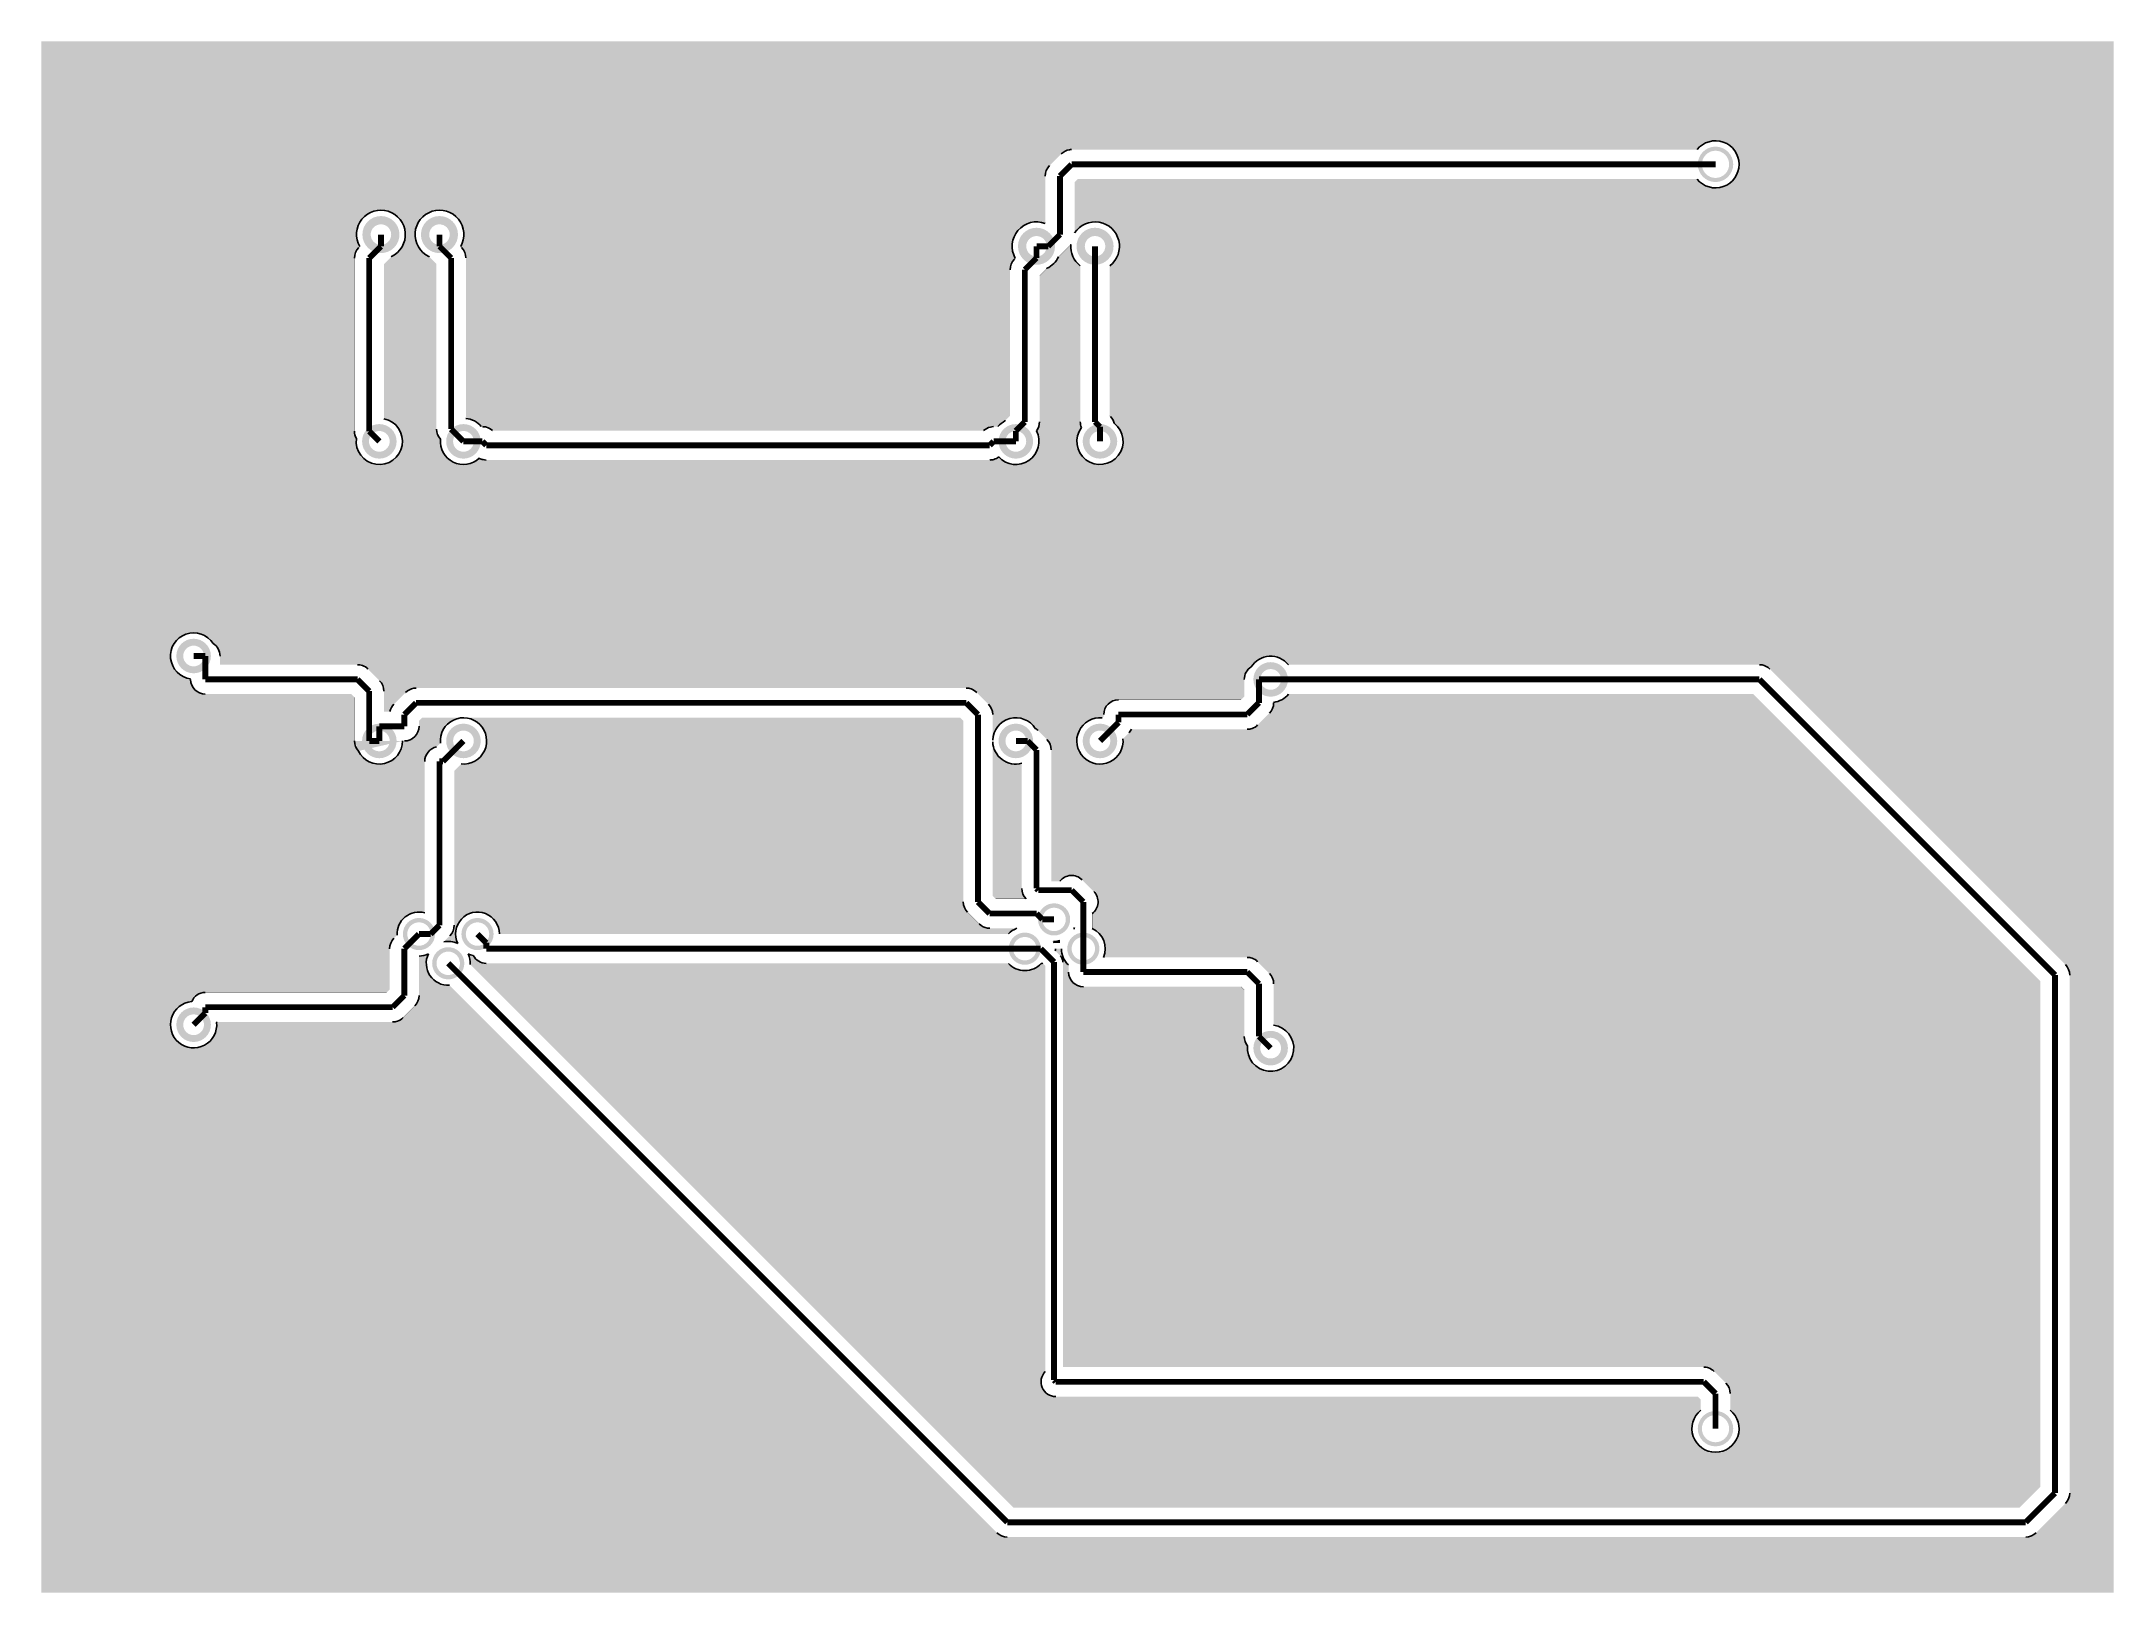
# Model space of a CAD drawing. Extents: x 0 to 3540, y 1280 to 3930.
import ezdxf

# ---------------------------------------------------------------- set-up
doc = ezdxf.new("R2010")
doc.units = 0
doc.layers.add('COPPER_BOTTOM', color=1, linetype='CONTINUOUS')

msp = doc.modelspace()

# ---------------------------------------------------------------- hatches: boundary and pattern name
at = {"layer": 'COPPER_BOTTOM'}
h = msp.add_hatch(color=1, dxfattribs=at)
h.paths.add_polyline_path([(3540, 3929.926496), (0.033976, 3929.926496), (0.033976, 1280), (3540, 1280)])
edge = h.paths.add_edge_path()
edge.add_line((1714.902323, 1657.531888), (1714.902323, 2350.817527))
edge.add_line((1714.902323, 2350.817527), (1710.614918, 2355.104903))
edge.add_arc((1707.071102, 2380), 25.146063, 271.808083, 278.101621, ccw=False)
edge.add_arc((1680, 2380), 37.525, 222.075936, 317.949812, ccw=False)
edge.add_line((1652.146793, 2354.853937), (760, 2354.853937))
edge.add_arc((760, 2380), 25.146063, 208.063102, 270, ccw=False)
edge.add_arc((745, 2405), 37.525, 244.5789, 258.954059, ccw=False)
edge.add_arc((695, 2355), 37.525, 357.075879, 25.4211, ccw=False)
edge.add_line((732.476141, 2353.085723), (890.772269, 2194.789594))
edge.add_line((890.772269, 2194.789594), (924.768846, 2160.793017))
edge.add_line((924.768846, 2160.793017), (1660.415801, 1425.146063))
edge.add_line((1660.415801, 1425.146063), (3379.58412, 1425.146063))
edge.add_line((3379.58412, 1425.146063), (3414.853937, 1460.41588))
edge.add_line((3414.853937, 1460.41588), (3414.853937, 2324.58412))
edge.add_line((3414.853937, 2324.58412), (2924.58412, 2814.853937))
edge.add_line((2924.58412, 2814.853937), (2130.529993, 2814.853937))
edge.add_arc((2100, 2840), 39.552559, 277.475773, 320.523385, ccw=False)
edge.add_line((2105.146063, 2800.783639), (2105.146063, 2800))
edge.add_arc((2080, 2800), 25.146063, 314.914743, 0, ccw=False)
edge.add_line((2097.754474, 2782.19261), (2077.80739, 2762.245526))
edge.add_arc((2060, 2780), 25.146063, 289.192917, 315.085257, ccw=False)
edge.add_arc((2059.99994, 2779.999979), 25.146063, 269.925912, 289.193063, ccw=False)
edge.add_line((2059.967424, 2754.853937), (1862.268322, 2754.853937))
edge.add_arc((1840, 2766.534961), 25.146063, 314.914743, 332.320389, ccw=False)
edge.add_line((1857.754474, 2748.72757), (1847.739464, 2738.712561))
edge.add_arc((1808.370551, 2734.905512), 39.552559, 84.476668, 5.523437, ccw=False)
edge.add_line((1812.177528, 2774.274432), (1814.853937, 2776.95084))
edge.add_line((1814.853937, 2776.95084), (1814.853937, 2780))
edge.add_arc((1840, 2780), 25.146063, 90, 180, ccw=False)
edge.add_line((1840, 2805.146063), (2049.58412, 2805.146063))
edge.add_line((2049.58412, 2805.146063), (2054.853937, 2810.41588))
edge.add_line((2054.853937, 2810.41588), (2054.853937, 2840))
edge.add_arc((2080, 2840), 25.146063, 121.937226, 180, ccw=False)
edge.add_arc((2100, 2840), 39.552559, 39.476615, 147.348582, ccw=False)
edge.add_line((2130.529993, 2865.146063), (2934.978861, 2865.146063))
edge.add_arc((2934.999952, 2840.000009), 25.146063, 79.604718, 90.048056, ccw=False)
edge.add_arc((2935, 2840), 25.146063, 44.914743, 79.604829, ccw=False)
edge.add_line((2952.80739, 2857.754474), (3457.754474, 2352.80739))
edge.add_arc((3440, 2335), 25.146063, 0, 45.085257, ccw=False)
edge.add_line((3465.146063, 2335), (3465.146063, 1450))
edge.add_arc((3440, 1450), 25.146063, 314.914743, 0, ccw=False)
edge.add_line((3457.754474, 1432.19261), (3407.80739, 1382.245526))
edge.add_arc((3390, 1400), 25.146063, 270, 315.085257, ccw=False)
edge.add_line((3390, 1374.853937), (1650.033633, 1374.853937))
edge.add_arc((1649.999983, 1399.999977), 25.146063, 225, 270.076672, ccw=False)
edge.add_line((1632.219031, 1382.219026), (924.768846, 2089.669211))
edge.add_line((924.768846, 2089.669211), (819.648463, 2194.789594))
edge.add_line((819.648463, 2194.789594), (819.648439, 2194.789618))
edge.add_line((819.648439, 2194.789618), (696.914202, 2317.523855))
edge.add_arc((695, 2355), 37.525, 154.5789, 272.924006, ccw=False)
edge.add_arc((645, 2405), 37.525, 270.22302, 295.4211, ccw=False)
edge.add_line((645.146063, 2367.475284), (645.146063, 2300))
edge.add_arc((620, 2300), 25.146063, 314.914743, 0, ccw=False)
edge.add_line((637.754474, 2282.19261), (617.80739, 2262.245526))
edge.add_arc((600, 2280), 25.146063, 289.192917, 315.085257, ccw=False)
edge.add_arc((599.99994, 2279.999979), 25.146063, 269.925912, 289.193063, ccw=False)
edge.add_line((599.967424, 2254.853937), (300.013242, 2254.853937))
edge.add_arc((280, 2270.07874), 25.146063, 320.32773, 322.738428, ccw=False)
edge.add_arc((260, 2250.07874), 39.552559, 94.763647, 5.726961, ccw=False)
edge.add_arc((280, 2280), 25.146063, 90, 157.816078, ccw=False)
edge.add_line((280, 2305.146063), (589.58412, 2305.146063))
edge.add_line((589.58412, 2305.146063), (594.853937, 2310.41588))
edge.add_line((594.853937, 2310.41588), (594.853937, 2379.952544))
edge.add_arc((619.999955, 2379.999995), 25.146063, 135, 180.108117, ccw=False)
edge.add_line((602.219004, 2397.780946), (607.523855, 2403.085798))
edge.add_arc((645, 2405), 37.525, 74.775809, 182.924006, ccw=False)
edge.add_line((654.853937, 2441.208087), (654.853937, 2700))
edge.add_arc((680, 2700), 25.146063, 101.046835, 180, ccw=False)
edge.add_line((675.181729, 2724.680129), (681.600135, 2731.098535))
edge.add_arc((720.969055, 2734.905512), 39.552559, 264.476563, 185.523332, ccw=False)
edge.add_line((717.162006, 2695.536599), (705.146063, 2683.520656))
edge.add_line((705.146063, 2683.520656), (705.146063, 2420))
edge.add_arc((680, 2420), 25.146063, 314.914743, 0, ccw=False)
edge.add_line((697.754474, 2402.19261), (687.28527, 2391.723406))
edge.add_arc((695, 2355), 37.525, 64.5789, 101.863985, ccw=False)
edge.add_arc((745, 2405), 37.525, 0.22302, 205.4211, ccw=False)
edge.add_line((782.524716, 2405.146063), (1652.146793, 2405.146063))
edge.add_arc((1680, 2380), 37.525, 111.748523, 137.924064, ccw=False)
edge.add_line((1666.095731, 2414.853937), (1620, 2414.853937))
edge.add_arc((1620, 2440), 25.146063, 261.60486, 270, ccw=False)
edge.add_arc((1619.999954, 2440.000007), 25.146063, 225, 261.604966, ccw=False)
edge.add_line((1602.219002, 2422.219055), (1582.218988, 2442.219069))
edge.add_arc((1599.99994, 2460.000021), 25.146063, 179.874427, 225, ccw=False)
edge.add_line((1574.853937, 2460.055133), (1574.853937, 2769.58412))
edge.add_line((1574.853937, 2769.58412), (1569.58412, 2774.853937))
edge.add_line((1569.58412, 2774.853937), (650.415801, 2774.853937))
edge.add_line((650.415801, 2774.853937), (645.146063, 2769.584199))
edge.add_line((645.146063, 2769.584199), (645.146063, 2760))
edge.add_arc((620, 2760), 25.146063, 270, 0, ccw=False)
edge.add_line((620, 2734.853937), (616.820833, 2734.853937))
edge.add_arc((577.268307, 2734.905512), 39.552559, 205.758616, 359.925289, ccw=False)
edge.add_arc((560, 2734.905512), 25.146063, 180, 223.122264, ccw=False)
edge.add_line((534.853937, 2734.905512), (534.853937, 2809.58412))
edge.add_line((534.853937, 2809.58412), (529.58412, 2814.853937))
edge.add_line((529.58412, 2814.853937), (280, 2814.853937))
edge.add_arc((280, 2840), 25.146063, 180, 270, ccw=False)
edge.add_line((254.853937, 2840), (254.853937, 2840.783639))
edge.add_arc((260, 2880), 39.552559, 32.651418, 262.524227, ccw=False)
edge.add_arc((280, 2880), 25.146063, 0, 58.062774, ccw=False)
edge.add_line((305.146063, 2880), (305.146063, 2865.146063))
edge.add_line((305.146063, 2865.146063), (539.967424, 2865.146063))
edge.add_arc((539.99994, 2840.000021), 25.146063, 70.806938, 90.074088, ccw=False)
edge.add_arc((540, 2840), 25.146063, 44.914743, 70.807083, ccw=False)
edge.add_line((557.80739, 2857.754474), (577.754474, 2837.80739))
edge.add_arc((560, 2820), 25.146063, 0, 45.085257, ccw=False)
edge.add_line((585.146063, 2820), (585.146063, 2785.146063))
edge.add_line((585.146063, 2785.146063), (595.386076, 2785.146063))
edge.add_arc((619.99994, 2779.999979), 25.146063, 135, 168.191123, ccw=False)
edge.add_line((602.218988, 2797.780931), (622.219002, 2817.780945))
edge.add_arc((639.999954, 2799.999993), 25.146063, 98.395034, 135, ccw=False)
edge.add_arc((640, 2800), 25.146063, 90, 98.39514, ccw=False)
edge.add_line((640, 2825.146063), (1579.967424, 2825.146063))
edge.add_arc((1579.99994, 2800.000021), 25.146063, 70.806938, 90.074088, ccw=False)
edge.add_arc((1580, 2800), 25.146063, 44.914743, 70.807083, ccw=False)
edge.add_line((1597.80739, 2817.754474), (1617.754474, 2797.80739))
edge.add_arc((1600, 2780), 25.146063, 0, 45.085257, ccw=False)
edge.add_line((1625.146063, 2780), (1625.146063, 2736.415112))
edge.add_arc((1664.669803, 2734.905512), 39.552559, 32.651207, 177.812665, ccw=False)
edge.add_arc((1684.669685, 2734.905512), 25.146063, 44.914743, 58.062246, ccw=False)
edge.add_line((1702.477075, 2752.659986), (1717.754474, 2737.382587))
edge.add_arc((1700, 2719.575197), 25.146063, 0, 45.085257, ccw=False)
edge.add_line((1725.146063, 2719.575197), (1725.146063, 2495.097677))
edge.add_line((1725.146063, 2495.097677), (1739.890607, 2495.097677))
edge.add_arc((1759.99994, 2480.000021), 25.146063, 45, 143.101563, ccw=False)
edge.add_line((1777.780891, 2497.780973), (1797.780905, 2477.780958))
edge.add_arc((1779.999954, 2460.000007), 25.146063, 306.898628, 45, ccw=False)
edge.add_line((1795.097677, 2439.890725), (1795.097677, 2414.353832))
edge.add_arc((1780, 2380), 37.525, 336.681559, 66.275674, ccw=False)
edge.add_line((1814.459921, 2365.146063), (2059.967424, 2365.146063))
edge.add_arc((2059.99994, 2340.000021), 25.146063, 70.806937, 90.074088, ccw=False)
edge.add_arc((2060, 2340), 25.146063, 44.914743, 70.807083, ccw=False)
edge.add_line((2077.80739, 2357.754474), (2097.754474, 2337.80739))
edge.add_arc((2080, 2320), 25.146063, 0, 45.085257, ccw=False)
edge.add_line((2105.146063, 2320), (2105.146063, 2249.295101))
edge.add_arc((2100, 2210.07874), 39.552559, 174.273106, 82.524227, ccw=False)
edge.add_arc((2079.99994, 2230.078761), 25.146063, 179.874427, 219.672469, ccw=False)
edge.add_line((2054.853937, 2230.133873), (2054.853937, 2309.58412))
edge.add_line((2054.853937, 2309.58412), (2049.58412, 2314.853937))
edge.add_line((2049.58412, 2314.853937), (1780, 2314.853937))
edge.add_arc((1780, 2340), 25.146063, 180, 270, ccw=False)
edge.add_line((1754.853937, 2340), (1754.853937, 2352.146793))
edge.add_arc((1780, 2380), 37.525, 180.076343, 227.924064, ccw=False)
edge.add_line((1742.475033, 2379.95), (1732.217116, 2379.95))
edge.add_arc((1707.071102, 2380), 25.146063, 351.898614, 359.886074, ccw=False)
edge.add_line((1731.966214, 2376.456287), (1740.655112, 2367.767448))
edge.add_arc((1730, 2357.07126), 15.097677, 0, 45.110226, ccw=False)
edge.add_line((1745.097677, 2357.07126), (1745.097677, 1665.146063))
edge.add_line((1745.097677, 1665.146063), (2839.967424, 1665.146063))
edge.add_arc((2839.99994, 1640.000021), 25.146063, 70.806938, 90.074088, ccw=False)
edge.add_arc((2840, 1640), 25.146063, 44.914743, 70.807084, ccw=False)
edge.add_line((2857.80739, 1657.754474), (2877.754474, 1637.80739))
edge.add_arc((2860, 1620), 25.146063, 0, 45.085257, ccw=False)
edge.add_line((2885.146063, 1620), (2885.146063, 1591.460311))
edge.add_arc((2860, 1560), 40.275, 128.635163, 51.364837, ccw=False)
edge.add_line((2834.853937, 1591.460311), (2834.853937, 1609.58412))
edge.add_line((2834.853937, 1609.58412), (2829.58412, 1614.853937))
edge.add_line((2829.58412, 1614.853937), (1732.928898, 1614.853937))
edge.add_arc((1732.928898, 1640), 25.146063, 135.797044, 270, ccw=False)
edge = h.paths.add_edge_path()
edge.add_line((1760, 3745.146063), (2828.539689, 3745.146063))
edge.add_arc((2860, 3720), 40.275, 218.635163, 141.364837, ccw=False)
edge.add_line((2828.539689, 3694.853937), (1770.415801, 3694.853937))
edge.add_line((1770.415801, 3694.853937), (1765.146063, 3689.584199))
edge.add_line((1765.146063, 3689.584199), (1765.146063, 3602.88397))
edge.add_arc((1800, 3580), 41.695, 307.091913, 146.712389, ccw=False)
edge.add_line((1825.146063, 3546.741189), (1825.146063, 3290.415801))
edge.add_line((1825.146063, 3290.415801), (1826.125025, 3289.436839))
edge.add_arc((1808.370551, 3271.629449), 25.146063, 14.392343, 45.085257, ccw=False)
edge.add_arc((1808.370551, 3246.716535), 39.552559, 143.114146, 51.98915, ccw=False)
edge.add_arc((1799.999971, 3279.999989), 25.146063, 179.913589, 202.30315, ccw=False)
edge.add_line((1774.853937, 3280.037913), (1774.853937, 3546.741189))
edge.add_arc((1800, 3580), 41.695, 176.061029, 232.908087, ccw=False)
edge.add_arc((1740, 3600), 25.146063, 314.914743, 317.042869, ccw=False)
edge.add_line((1757.754474, 3582.19261), (1737.80739, 3562.245526))
edge.add_arc((1720, 3580), 25.146063, 314.591452, 315.085257, ccw=False)
edge.add_arc((1700, 3580), 41.695, 295.434742, 334.565258, ccw=False)
edge.add_arc((1700, 3560), 25.146063, 314.914743, 315.408548, ccw=False)
edge.add_line((1717.754474, 3542.19261), (1705.146063, 3529.584199))
edge.add_line((1705.146063, 3529.584199), (1705.146063, 3280))
edge.add_arc((1680, 3280), 25.146063, 322.392034, 0, ccw=False)
edge.add_arc((1664.669803, 3246.716535), 39.552559, 222.258536, 26.969861, ccw=False)
edge.add_arc((1620, 3240), 25.146063, 286.275237, 307.754005, ccw=False)
edge.add_arc((1619.999944, 3239.999984), 25.146063, 269.934896, 286.275369, ccw=False)
edge.add_line((1619.971371, 3214.853937), (760, 3214.853937))
edge.add_arc((760, 3240), 25.146063, 257.174403, 270, ccw=False)
edge.add_arc((759.999949, 3240.000012), 25.146063, 241.601459, 257.174522, ccw=False)
edge.add_arc((720.969055, 3246.716535), 39.552559, 174.44723, 313.191636, ccw=False)
edge.add_arc((699.99996, 3267.685591), 25.146063, 179.897583, 222.975949, ccw=False)
edge.add_line((674.853937, 3267.73054), (674.853937, 3549.58412))
edge.add_line((674.853937, 3549.58412), (662.218988, 3562.219069))
edge.add_arc((679.99994, 3580.000021), 25.146063, 224.591406, 225, ccw=False)
edge.add_arc((680, 3600), 41.695, 330.30244, 244.565144, ccw=False)
edge.add_line((716.218471, 3579.343393), (717.754474, 3577.80739))
edge.add_arc((700, 3560), 25.146063, 0, 45.085257, ccw=False)
edge.add_line((725.146063, 3560), (725.146063, 3286.047916))
edge.add_arc((720.969055, 3246.716535), 39.552559, 39.476615, 83.937888, ccw=False)
edge.add_line((751.499048, 3271.862598), (753.254836, 3271.862598))
edge.add_arc((753.283409, 3246.716552), 25.146063, 73.724631, 90.065104, ccw=False)
edge.add_arc((753.283465, 3246.716535), 25.146063, 47.129992, 73.724763, ccw=False)
edge.add_line((770.39127, 3265.146063), (1609.608692, 3265.146063))
edge.add_arc((1626.716484, 3246.716524), 25.146063, 102.825478, 132.869969, ccw=False)
edge.add_arc((1626.716535, 3246.716535), 25.146063, 90, 102.825597, ccw=False)
edge.add_line((1626.716535, 3271.862598), (1634.139811, 3271.862598))
edge.add_arc((1664.669803, 3246.716535), 39.552559, 117.962114, 140.523385, ccw=False)
edge.add_arc((1664.669721, 3264.669761), 25.146063, 135, 137.520245, ccw=False)
edge.add_line((1646.88877, 3282.450713), (1654.853937, 3290.41588))
edge.add_line((1654.853937, 3290.41588), (1654.853937, 3539.944867))
edge.add_arc((1679.99994, 3539.999979), 25.146063, 135, 180.125573, ccw=False)
edge.add_line((1662.218988, 3557.780931), (1663.781501, 3559.343443))
edge.add_arc((1700, 3580), 41.695, 69.129789, 209.697481, ccw=False)
edge.add_line((1714.853937, 3618.959384), (1714.853937, 3699.944867))
edge.add_arc((1739.99994, 3699.999979), 25.146063, 135, 180.125573, ccw=False)
edge.add_line((1722.218988, 3717.780931), (1742.219002, 3737.780945))
edge.add_arc((1759.999954, 3719.999993), 25.146063, 98.395034, 135, ccw=False)
edge.add_arc((1760, 3720), 25.146063, 90, 98.39514, ccw=False)
edge = h.paths.add_edge_path()
edge.add_arc((580, 3580), 25.146063, 314.914743, 315.408548, ccw=False)
edge.add_line((597.754474, 3562.19261), (585.146063, 3549.584199))
edge.add_line((585.146063, 3549.584199), (585.146063, 3285.476642))
edge.add_arc((577.268307, 3246.716535), 39.552559, 172.70215, 78.511465, ccw=False)
edge.add_arc((559.999959, 3263.984805), 25.146063, 179.896264, 209.138056, ccw=False)
edge.add_line((534.853937, 3264.030333), (534.853937, 3559.944867))
edge.add_arc((559.99994, 3559.999979), 25.146063, 135, 180.125573, ccw=False)
edge.add_line((542.218988, 3577.780931), (543.781501, 3579.343443))
edge.add_arc((580, 3600), 41.695, 295.434742, 209.697481, ccw=False)
h = msp.add_hatch(color=256, dxfattribs=at)
edge = h.paths.add_edge_path()
edge.add_arc((2860, 3720), 30.25, 0, 360)
edge = h.paths.add_edge_path()
edge.add_arc((2860, 3720), 23.25, 0, 360)
h = msp.add_hatch(color=256, dxfattribs=at)
edge = h.paths.add_edge_path()
edge.add_arc((580, 3600), 31.67, 0, 360)
edge = h.paths.add_edge_path()
edge.add_arc((580, 3600), 17.5, 0, 360)
h = msp.add_hatch(color=256, dxfattribs=at)
edge = h.paths.add_edge_path()
edge.add_arc((680, 3600), 31.67, 0, 360)
edge = h.paths.add_edge_path()
edge.add_arc((680, 3600), 17.5, 0, 360)
h = msp.add_hatch(color=256, dxfattribs=at)
edge = h.paths.add_edge_path()
edge.add_arc((1700, 3580), 31.67, 0, 360)
edge = h.paths.add_edge_path()
edge.add_arc((1700, 3580), 17.5, 0, 360)
h = msp.add_hatch(color=256, dxfattribs=at)
edge = h.paths.add_edge_path()
edge.add_arc((1800, 3580), 31.67, 0, 360)
edge = h.paths.add_edge_path()
edge.add_arc((1800, 3580), 17.5, 0, 360)
h = msp.add_hatch(color=256, dxfattribs=at)
edge = h.paths.add_edge_path()
edge.add_arc((577.268307, 3246.716535), 29.527559, 0, 360)
edge = h.paths.add_edge_path()
edge.add_arc((577.268307, 3246.716535), 17.716535, 0, 360)
h = msp.add_hatch(color=256, dxfattribs=at)
edge = h.paths.add_edge_path()
edge.add_arc((720.969055, 3246.716535), 29.527559, 0, 360)
edge = h.paths.add_edge_path()
edge.add_arc((720.969055, 3246.716535), 17.716535, 0, 360)
h = msp.add_hatch(color=256, dxfattribs=at)
edge = h.paths.add_edge_path()
edge.add_arc((1664.669803, 3246.716535), 29.527559, 0, 360)
edge = h.paths.add_edge_path()
edge.add_arc((1664.669803, 3246.716535), 17.716535, 0, 360)
h = msp.add_hatch(color=256, dxfattribs=at)
edge = h.paths.add_edge_path()
edge.add_arc((1808.370551, 3246.716535), 29.527559, 0, 360)
edge = h.paths.add_edge_path()
edge.add_arc((1808.370551, 3246.716535), 17.716535, 0, 360)
h = msp.add_hatch(color=256, dxfattribs=at)
edge = h.paths.add_edge_path()
edge.add_arc((260, 2880), 29.527559, 0, 360)
edge = h.paths.add_edge_path()
edge.add_arc((260, 2880), 17.716535, 0, 360)
h = msp.add_hatch(color=256, dxfattribs=at)
edge = h.paths.add_edge_path()
edge.add_arc((2100, 2840), 29.527559, 0, 360)
edge = h.paths.add_edge_path()
edge.add_arc((2100, 2840), 17.716535, 0, 360)
h = msp.add_hatch(color=256, dxfattribs=at)
edge = h.paths.add_edge_path()
edge.add_arc((577.268307, 2734.905512), 29.527559, 0, 360)
edge = h.paths.add_edge_path()
edge.add_arc((577.268307, 2734.905512), 17.716535, 0, 360)
h = msp.add_hatch(color=256, dxfattribs=at)
edge = h.paths.add_edge_path()
edge.add_arc((720.969055, 2734.905512), 29.527559, 0, 360)
edge = h.paths.add_edge_path()
edge.add_arc((720.969055, 2734.905512), 17.716535, 0, 360)
h = msp.add_hatch(color=256, dxfattribs=at)
edge = h.paths.add_edge_path()
edge.add_arc((1664.669803, 2734.905512), 29.527559, 0, 360)
edge = h.paths.add_edge_path()
edge.add_arc((1664.669803, 2734.905512), 17.716535, 0, 360)
h = msp.add_hatch(color=256, dxfattribs=at)
edge = h.paths.add_edge_path()
edge.add_arc((1808.370551, 2734.905512), 29.527559, 0, 360)
edge = h.paths.add_edge_path()
edge.add_arc((1808.370551, 2734.905512), 17.716535, 0, 360)
h = msp.add_hatch(color=1, dxfattribs=at)
edge = h.paths.add_edge_path()
edge.add_line((1625.146063, 2733.395912), (1625.146063, 2470.415801))
edge.add_line((1625.146063, 2470.415801), (1630.415801, 2465.146063))
edge.add_line((1630.415801, 2465.146063), (1682.220892, 2465.146063))
edge.add_line((1682.220892, 2465.146063), (1682.219023, 2465.147932))
edge.add_arc((1699.999975, 2482.928884), 25.146063, 179.918566, 225, ccw=False)
edge.add_line((1674.853937, 2482.964623), (1674.853937, 2696.686559))
edge.add_arc((1664.669803, 2734.905512), 39.552559, 182.187335, 284.920798, ccw=False)
h = msp.add_hatch(color=256, dxfattribs=at)
edge = h.paths.add_edge_path()
edge.add_arc((1730, 2430), 27.5, 0, 360)
edge = h.paths.add_edge_path()
edge.add_arc((1730, 2430), 20, 0, 360)
h = msp.add_hatch(color=256, dxfattribs=at)
edge = h.paths.add_edge_path()
edge.add_arc((645, 2405), 27.5, 0, 360)
edge = h.paths.add_edge_path()
edge.add_arc((645, 2405), 20, 0, 360)
h = msp.add_hatch(color=256, dxfattribs=at)
edge = h.paths.add_edge_path()
edge.add_arc((745, 2405), 27.5, 0, 360)
edge = h.paths.add_edge_path()
edge.add_arc((745, 2405), 20, 0, 360)
h = msp.add_hatch(color=256, dxfattribs=at)
edge = h.paths.add_edge_path()
edge.add_arc((1680, 2380), 27.5, 0, 360)
edge = h.paths.add_edge_path()
edge.add_arc((1680, 2380), 20, 0, 360)
h = msp.add_hatch(color=256, dxfattribs=at)
edge = h.paths.add_edge_path()
edge.add_arc((1780, 2380), 27.5, 0, 360)
edge = h.paths.add_edge_path()
edge.add_arc((1780, 2380), 20, 0, 360)
h = msp.add_hatch(color=1, dxfattribs=at)
edge = h.paths.add_edge_path()
edge.add_line((1764.902323, 2416.217639), (1764.902323, 2414.353832))
edge.add_arc((1780, 2380), 37.525, 113.724326, 115.4211)
edge.add_arc((1730, 2430), 37.525, 334.5789, 338.45174)
h = msp.add_hatch(color=256, dxfattribs=at)
edge = h.paths.add_edge_path()
edge.add_arc((695, 2355), 27.5, 0, 360)
edge = h.paths.add_edge_path()
edge.add_arc((695, 2355), 20, 0, 360)
h = msp.add_hatch(color=1, dxfattribs=at)
edge = h.paths.add_edge_path()
edge.add_arc((1707.071102, 2380), 25.146063, 23.43301, 29.785107, ccw=False)
edge.add_line((1730.143261, 2390), (1740, 2390))
edge.add_line((1740, 2390), (1740, 2393.831981))
edge.add_arc((1730, 2430), 37.525, 268.312924, 285.455449, ccw=False)
h = msp.add_hatch(color=256, dxfattribs=at)
edge = h.paths.add_edge_path()
edge.add_arc((260, 2250.07874), 29.527559, 0, 360)
edge = h.paths.add_edge_path()
edge.add_arc((260, 2250.07874), 17.716535, 0, 360)
h = msp.add_hatch(color=256, dxfattribs=at)
edge = h.paths.add_edge_path()
edge.add_arc((2100, 2210.07874), 29.527559, 0, 360)
edge = h.paths.add_edge_path()
edge.add_arc((2100, 2210.07874), 17.716535, 0, 360)
h = msp.add_hatch(color=256, dxfattribs=at)
edge = h.paths.add_edge_path()
edge.add_arc((2860, 1560), 30.25, 0, 360)
edge = h.paths.add_edge_path()
edge.add_arc((2860, 1560), 23.25, 0, 360)

# ---------------------------------------------------------------- linework, layer by layer
at = {"layer": 'COPPER_BOTTOM', "color": 1}
for points, const_width in [([(3540, 3929.926496), (0.033976, 3929.926496), (0.033976, 1280), (3540, 1280), (3540, 3929.926496)], 0.05), ([(1722.218988, 3717.780931), (1742.219002, 3737.780945)], 0.05), ([(1760, 3720), (1740, 3700)], 10), ([(2860, 3720), (1760, 3720)], 10), ([(1760, 3745.146063), (2828.539689, 3745.146063)], 0.05), ([(1714.853937, 3618.959384), (1714.853937, 3699.944867)], 0.05), ([(1740, 3700), (1740, 3600)], 10), ([(2828.539689, 3694.853937), (1770.415801, 3694.853937), (1765.146063, 3689.584199), (1765.146063, 3602.88397)], 0.05), ([(542.218988, 3577.780931), (543.781501, 3579.343443)], 0.05), ([(580, 3580), (560, 3560)], 10), ([(580, 3600), (580, 3580)], 10), ([(680, 3580), (680, 3600)], 10), ([(700, 3560), (680, 3580)], 10), ([(716.218471, 3579.343393), (717.754474, 3577.80739)], 0.05), ([(1720, 3580), (1700, 3580)], 10), ([(1700, 3580), (1700, 3560)], 10), ([(1740, 3600), (1720, 3580)], 10), ([(1757.754474, 3582.19261), (1737.80739, 3562.245526)], 0.05), ([(1800, 3580), (1800, 3280)], 10), ([(534.853937, 3264.030333), (534.853937, 3559.944867)], 0.05), ([(560, 3560), (560, 3263.984843)], 10), ([(597.754474, 3562.19261), (585.146063, 3549.584199), (585.146063, 3285.476642)], 0.05), ([(674.853937, 3267.73054), (674.853937, 3549.58412), (662.218988, 3562.219069)], 0.05), ([(700, 3267.685591), (700, 3560)], 10), ([(725.146063, 3560), (725.146063, 3286.047916)], 0.05), ([(1662.218988, 3557.780931), (1663.781501, 3559.343443)], 0.05), ([(1700, 3560), (1680, 3540)], 10), ([(1680, 3540), (1680, 3280)], 10), ([(1717.754474, 3542.19261), (1705.146063, 3529.584199), (1705.146063, 3280)], 0.05), ([(1774.853937, 3280.037913), (1774.853937, 3546.741189)], 0.05), ([(1825.146063, 3546.741189), (1825.146063, 3290.415801), (1826.125025, 3289.436839)], 0.05), ([(1646.88877, 3282.450713), (1654.853937, 3290.41588), (1654.853937, 3539.944867)], 0.05), ([(560, 3263.984843), (577.268307, 3246.716535)], 10), ([(720.969055, 3246.716535), (700, 3267.685591)], 10), ([(751.499048, 3271.862598), (753.254836, 3271.862598)], 0.05), ([(770.39127, 3265.146063), (1609.608692, 3265.146063)], 0.05), ([(1626.716535, 3271.862598), (1634.139811, 3271.862598)], 0.05), ([(1680, 3280), (1664.669803, 3264.669803)], 10), ([(1664.669803, 3264.669803), (1664.669803, 3246.716535)], 10), ([(1800, 3280), (1808.370551, 3271.629449)], 10), ([(1808.370551, 3271.629449), (1808.370551, 3246.716535)], 10), ([(753.283465, 3246.716535), (720.969055, 3246.716535)], 10), ([(760, 3240), (753.283465, 3246.716535)], 10), ([(1620, 3240), (760, 3240)], 10), ([(1626.716535, 3246.716535), (1620, 3240)], 10), ([(1664.669803, 3246.716535), (1626.716535, 3246.716535)], 10), ([(1619.971371, 3214.853937), (760, 3214.853937)], 0.05), ([(280, 2880), (260, 2880)], 10), ([(280, 2840), (280, 2880)], 10), ([(305.146063, 2880), (305.146063, 2865.146063), (539.967424, 2865.146063)], 0.05), ([(254.853937, 2840), (254.853937, 2840.783639)], 0.05), ([(540, 2840), (280, 2840)], 10), ([(560, 2820), (540, 2840)], 10), ([(557.80739, 2857.754474), (577.754474, 2837.80739)], 0.05), ([(1840, 2805.146063), (2049.58412, 2805.146063), (2054.853937, 2810.41588), (2054.853937, 2840)], 0.05), ([(2100, 2840), (2080, 2840)], 10), ([(2080, 2840), (2080, 2800)], 10), ([(2935, 2840), (2100, 2840)], 10), ([(2130.529993, 2865.146063), (2934.978861, 2865.146063)], 0.05), ([(3440, 2335), (2935, 2840)], 10), ([(2952.80739, 2857.754474), (3457.754474, 2352.80739)], 0.05), ([(534.853937, 2734.905512), (534.853937, 2809.58412), (529.58412, 2814.853937), (280, 2814.853937)], 0.05), ([(560, 2734.905512), (560, 2820)], 10), ([(585.146063, 2820), (585.146063, 2785.146063), (595.386076, 2785.146063)], 0.05), ([(602.218988, 2797.780931), (622.219002, 2817.780945)], 0.05), ([(640, 2800), (620, 2780)], 10), ([(1580, 2800), (640, 2800)], 10), ([(640, 2825.146063), (1579.967424, 2825.146063)], 0.05), ([(732.476141, 2353.085723), (890.772269, 2194.789594), (924.768846, 2160.793017), (1660.415801, 1425.146063), (3379.58412, 1425.146063), (3414.853937, 1460.41588), (3414.853937, 2324.58412), (2924.58412, 2814.853937), (2130.529993, 2814.853937)], 0.05), ([(1600, 2780), (1580, 2800)], 10), ([(1597.80739, 2817.754474), (1617.754474, 2797.80739)], 0.05), ([(2080, 2800), (2060, 2780)], 10), ([(2105.146063, 2800.783639), (2105.146063, 2800)], 0.05), ([(620, 2760), (577.268307, 2760)], 10), ([(577.268307, 2760), (577.268307, 2734.905512)], 10), ([(620, 2780), (620, 2760)], 10), ([(1574.853937, 2460.055133), (1574.853937, 2769.58412), (1569.58412, 2774.853937), (650.415801, 2774.853937), (645.146063, 2769.584199), (645.146063, 2760)], 0.05), ([(1600, 2460), (1600, 2780)], 10), ([(1625.146063, 2780), (1625.146063, 2736.415112)], 0.05), ([(1840, 2766.534961), (1808.370551, 2734.905512)], 10), ([(1812.177528, 2774.274432), (1814.853937, 2776.95084), (1814.853937, 2780)], 0.05), ([(2060, 2780), (1840, 2780)], 10), ([(1840, 2780), (1840, 2766.534961)], 10), ([(2097.754474, 2782.19261), (2077.80739, 2762.245526)], 0.05), ([(577.268307, 2734.905512), (560, 2734.905512)], 10), ([(620, 2734.853937), (616.820833, 2734.853937)], 0.05), ([(675.181729, 2724.680129), (681.600135, 2731.098535)], 0.05), ([(720.969055, 2734.905512), (686.063543, 2700)], 10), ([(1625.146063, 2733.395912), (1625.146063, 2470.415801), (1630.415801, 2465.146063), (1682.220892, 2465.146063), (1682.219023, 2465.147932)], 0.05), ([(1684.669685, 2734.905512), (1664.669803, 2734.905512)], 10), ([(1700, 2719.575197), (1684.669685, 2734.905512)], 10), ([(1702.477075, 2752.659986), (1717.754474, 2737.382587)], 0.05), ([(1857.754474, 2748.72757), (1847.739464, 2738.712561)], 0.05), ([(2059.967424, 2754.853937), (1862.268322, 2754.853937)], 0.05), ([(654.853937, 2441.208087), (654.853937, 2700)], 0.05), ([(686.063543, 2700), (680, 2700)], 10), ([(680, 2700), (680, 2420)], 10), ([(717.162006, 2695.536599), (705.146063, 2683.520656), (705.146063, 2420)], 0.05), ([(1674.853937, 2482.964623), (1674.853937, 2696.686559)], 0.05), ([(1700, 2482.928898), (1700, 2719.575197)], 10), ([(1725.146063, 2719.575197), (1725.146063, 2495.097677), (1739.890607, 2495.097677)], 0.05), ([(1700, 2482.928898), (1702.928898, 2480)], 10), ([(1760, 2480), (1702.928898, 2480)], 10), ([(1780, 2460), (1760, 2480)], 10), ([(1777.780891, 2497.780973), (1797.780905, 2477.780958)], 0.05), ([(1620, 2440), (1600, 2460)], 10), ([(1700, 2440), (1620, 2440)], 10), ([(1710, 2430), (1700, 2440)], 10), ([(1780, 2380), (1780, 2460)], 10), ([(645, 2405), (620, 2380)], 10), ([(665, 2405), (645, 2405)], 10), ([(680, 2420), (665, 2405)], 10), ([(760, 2390), (745, 2405)], 10), ([(1602.219002, 2422.219055), (1582.218988, 2442.219069)], 0.05), ([(1666.095731, 2414.853937), (1620, 2414.853937)], 0.05), ([(1730, 2430), (1710, 2430)], 10), ([(1764.902323, 2416.217639), (1764.902323, 2414.353832)], 0.05), ([(1795.097677, 2439.890725), (1795.097677, 2414.353832)], 0.05), ([(280, 2305.146063), (589.58412, 2305.146063), (594.853937, 2310.41588), (594.853937, 2379.952544)], 0.05), ([(602.219004, 2397.780946), (607.523855, 2403.085798)], 0.05), ([(620, 2380), (620, 2300)], 10), ([(697.754474, 2402.19261), (687.28527, 2391.723406)], 0.05), ([(760, 2380), (760, 2390)], 10), ([(1680, 2380), (760, 2380)], 10), ([(782.524716, 2405.146063), (1652.146793, 2405.146063)], 0.05), ([(1707.071102, 2380), (1680, 2380)], 10), ([(1730, 2357.07126), (1707.071102, 2380)], 10), ([(1730.143261, 2390), (1740, 2390), (1740, 2393.831981)], 0.05), ([(1731.966214, 2376.456287), (1740.655112, 2367.767448)], 0.05), ([(1742.475033, 2379.95), (1732.217116, 2379.95)], 0.05), ([(1780, 2340), (1780, 2380)], 10), ([(645.146063, 2367.475284), (645.146063, 2300)], 0.05), ([(695, 2355), (1650, 1400)], 10), ([(1652.146793, 2354.853937), (760, 2354.853937)], 0.05), ([(1714.902323, 1657.531888), (1714.902323, 2350.817527), (1710.614918, 2355.104903)], 0.05), ([(1730, 1642.928898), (1730, 2357.07126)], 10), ([(1745.097677, 2357.07126), (1745.097677, 1665.146063), (2839.967424, 1665.146063)], 0.05), ([(1754.853937, 2340), (1754.853937, 2352.146793)], 0.05), ([(2060, 2340), (1780, 2340)], 10), ([(1814.459921, 2365.146063), (2059.967424, 2365.146063)], 0.05), ([(2080, 2320), (2060, 2340)], 10), ([(2077.80739, 2357.754474), (2097.754474, 2337.80739)], 0.05), ([(3440, 1450), (3440, 2335)], 10), ([(620, 2300), (600, 2280)], 10), ([(1632.219031, 1382.219026), (924.768846, 2089.669211), (819.648463, 2194.789594), (819.648439, 2194.789618), (696.914202, 2317.523855)], 0.05), ([(2054.853937, 2230.133873), (2054.853937, 2309.58412), (2049.58412, 2314.853937), (1780, 2314.853937)], 0.05), ([(2080, 2230.07874), (2080, 2320)], 10), ([(2105.146063, 2320), (2105.146063, 2249.295101)], 0.05), ([(3465.146063, 2335), (3465.146063, 1450)], 0.05), ([(280, 2270.07874), (260, 2250.07874)], 10), ([(280, 2280), (280, 2270.07874)], 10), ([(280, 2280), (600, 2280)], 10), ([(637.754474, 2282.19261), (617.80739, 2262.245526)], 0.05), ([(599.967424, 2254.853937), (300.013242, 2254.853937)], 0.05), ([(2100, 2210.07874), (2080, 2230.07874)], 10), ([(1730, 1642.928898), (1732.928898, 1640)], 10), ([(2840, 1640), (1732.928898, 1640)], 10), ([(2860, 1620), (2840, 1640)], 10), ([(2857.80739, 1657.754474), (2877.754474, 1637.80739)], 0.05), ([(2834.853937, 1591.460311), (2834.853937, 1609.58412), (2829.58412, 1614.853937), (1732.928898, 1614.853937)], 0.05), ([(2860, 1560), (2860, 1620)], 10), ([(2885.146063, 1620), (2885.146063, 1591.460311)], 0.05), ([(3390, 1400), (3440, 1450)], 10), ([(3457.754474, 1432.19261), (3407.80739, 1382.245526)], 0.05), ([(1650, 1400), (3390, 1400)], 10), ([(3390, 1374.853937), (1650.033633, 1374.853937)], 0.05)]:
    msp.add_lwpolyline(points, dxfattribs=dict(at, const_width=const_width))
for centre, radius, start, end in [((2860, 3720), 40.275, 218.635163, 141.364837), ((1739.99994, 3699.999979), 25.146063, 135, 180.125573), ((1759.999954, 3719.999993), 25.146063, 98.395034, 135), ((1760, 3720), 25.146063, 90, 98.39514), ((580, 3600), 41.695, 295.434742, 209.697481), ((680, 3600), 41.695, 330.30244, 244.565144), ((1700, 3580), 41.695, 69.129789, 209.697481), ((1800, 3580), 41.695, 307.091913, 146.712389), ((559.99994, 3559.999979), 25.146063, 135, 180.125573), ((700, 3560), 25.146063, 0, 45.085257), ((1740, 3600), 25.146063, 314.914743, 317.042869), ((1800, 3580), 41.695, 176.061029, 232.908087), ((580, 3580), 25.146063, 314.914743, 315.408548), ((679.99994, 3580.000021), 25.146063, 224.591406, 225), ((1679.99994, 3539.999979), 25.146063, 135, 180.125573), ((1700, 3560), 25.146063, 314.914743, 315.408548), ((1700, 3580), 41.695, 295.434742, 334.565258), ((1720, 3580), 25.146063, 314.591452, 315.085257), ((559.999959, 3263.984805), 25.146063, 179.896264, 209.138056), ((577.268307, 3246.716535), 39.552559, 172.70215, 78.511465), ((699.99996, 3267.685591), 25.146063, 179.897583, 222.975949), ((720.969055, 3246.716535), 39.552559, 39.476615, 83.937888), ((753.283409, 3246.716552), 25.146063, 73.724631, 90.065104), ((753.283465, 3246.716535), 25.146063, 47.129992, 73.724763), ((1626.716484, 3246.716524), 25.146063, 102.825478, 132.869969), ((1626.716535, 3246.716535), 25.146063, 90, 102.825597), ((1664.669803, 3246.716535), 39.552559, 117.962114, 140.523385), ((1664.669803, 3246.716535), 39.552559, 222.258536, 26.969861), ((1664.669721, 3264.669761), 25.146063, 135, 137.520245), ((1680, 3280), 25.146063, 322.392034, 0), ((1808.370551, 3246.716535), 39.552559, 143.114146, 51.98915), ((1799.999971, 3279.999989), 25.146063, 179.913589, 202.30315), ((1808.370551, 3271.629449), 25.146063, 14.392343, 45.085257), ((720.969055, 3246.716535), 39.552559, 174.44723, 313.191636), ((759.999949, 3240.000012), 25.146063, 241.601459, 257.174522), ((760, 3240), 25.146063, 257.174403, 270), ((1619.999944, 3239.999984), 25.146063, 269.934896, 286.275369), ((1620, 3240), 25.146063, 286.275237, 307.754005), ((260, 2880), 39.552559, 32.651418, 262.524227), ((280, 2880), 25.146063, 0, 58.062774), ((2100, 2840), 39.552559, 39.476615, 147.348582), ((280, 2840), 25.146063, 180, 270), ((539.99994, 2840.000021), 25.146063, 70.806938, 90.074088), ((540, 2840), 25.146063, 44.914743, 70.807083), ((560, 2820), 25.146063, 0, 45.085257), ((2080, 2840), 25.146063, 121.937226, 180), ((2934.999952, 2840.000009), 25.146063, 79.604718, 90.048056), ((2935, 2840), 25.146063, 44.914743, 79.604829), ((619.99994, 2779.999979), 25.146063, 135, 168.191123), ((639.999954, 2799.999993), 25.146063, 98.395034, 135), ((640, 2800), 25.146063, 90, 98.39514), ((1579.99994, 2800.000021), 25.146063, 70.806938, 90.074088), ((1580, 2800), 25.146063, 44.914743, 70.807083), ((1600, 2780), 25.146063, 0, 45.085257), ((1840, 2780), 25.146063, 90, 180), ((2080, 2800), 25.146063, 314.914743, 0), ((2100, 2840), 39.552559, 277.475773, 320.523385), ((720.969055, 2734.905512), 39.552559, 264.476563, 185.523332), ((1664.669803, 2734.905512), 39.552559, 32.651207, 177.812665), ((1808.370551, 2734.905512), 39.552559, 84.476668, 5.523437), ((2060, 2780), 25.146063, 289.192917, 315.085257), ((560, 2734.905512), 25.146063, 180, 223.122264), ((577.268307, 2734.905512), 39.552559, 205.758616, 359.925289), ((620, 2760), 25.146063, 270, 0), ((1664.669803, 2734.905512), 39.552559, 182.187335, 284.920798), ((1684.669685, 2734.905512), 25.146063, 44.914743, 58.062246), ((1700, 2719.575197), 25.146063, 0, 45.085257), ((1840, 2766.534961), 25.146063, 314.914743, 332.320389), ((2059.99994, 2779.999979), 25.146063, 269.925912, 289.193063), ((680, 2700), 25.146063, 101.046835, 180), ((1699.999975, 2482.928884), 25.146063, 179.918566, 225), ((1759.99994, 2480.000021), 25.146063, 45, 143.101563), ((1599.99994, 2460.000021), 25.146063, 179.874427, 225), ((1779.999954, 2460.000007), 25.146063, 306.898628, 45), ((645, 2405), 37.525, 74.775809, 182.924006), ((680, 2420), 25.146063, 314.914743, 0), ((745, 2405), 37.525, 0.22302, 205.4211), ((1619.999954, 2440.000007), 25.146063, 225, 261.604966), ((1620, 2440), 25.146063, 261.60486, 270), ((1680, 2380), 37.525, 111.748523, 137.924064), ((1730, 2430), 37.525, 334.5789, 338.45174), ((1780, 2380), 37.525, 113.724326, 115.4211), ((1780, 2380), 37.525, 336.681559, 66.275674), ((619.999955, 2379.999995), 25.146063, 135, 180.108117), ((695, 2355), 37.525, 64.5789, 101.863985), ((1707.071102, 2380), 25.146063, 23.43301, 29.785107), ((1730, 2430), 37.525, 268.312924, 285.455449), ((1707.071102, 2380), 25.146063, 351.898614, 359.886074), ((1780, 2380), 37.525, 180.076343, 227.924064), ((645, 2405), 37.525, 270.22302, 295.4211), ((695, 2355), 37.525, 154.5789, 272.924006), ((745, 2405), 37.525, 244.5789, 258.954059), ((695, 2355), 37.525, 357.075879, 25.4211), ((760, 2380), 25.146063, 208.063102, 270), ((1680, 2380), 37.525, 222.075936, 317.949812), ((1707.071102, 2380), 25.146063, 271.808083, 278.101621), ((1730, 2357.07126), 15.097677, 0, 45.110226), ((1780, 2340), 25.146063, 180, 270), ((2059.99994, 2340.000021), 25.146063, 70.806937, 90.074088), ((2060, 2340), 25.146063, 44.914743, 70.807083), ((2080, 2320), 25.146063, 0, 45.085257), ((3440, 2335), 25.146063, 0, 45.085257), ((280, 2280), 25.146063, 90, 157.816078), ((260, 2250.07874), 39.552559, 94.763647, 5.726961), ((620, 2300), 25.146063, 314.914743, 0), ((280, 2270.07874), 25.146063, 320.32773, 322.738428), ((599.99994, 2279.999979), 25.146063, 269.925912, 289.193063), ((600, 2280), 25.146063, 289.192917, 315.085257), ((2100, 2210.07874), 39.552559, 174.273106, 82.524227), ((2079.99994, 2230.078761), 25.146063, 179.874427, 219.672469), ((2839.99994, 1640.000021), 25.146063, 70.806938, 90.074088), ((1732.928898, 1640), 25.146063, 135.797044, 270), ((2840, 1640), 25.146063, 44.914743, 70.807084), ((2860, 1620), 25.146063, 0, 45.085257), ((2860, 1560), 40.275, 128.635163, 51.364837), ((3440, 1450), 25.146063, 314.914743, 0), ((1649.999983, 1399.999977), 25.146063, 225, 270.076672), ((3390, 1400), 25.146063, 270, 315.085257)]:
    msp.add_arc(centre, radius, start, end, dxfattribs=at)

doc.saveas('drawing.dxf')
